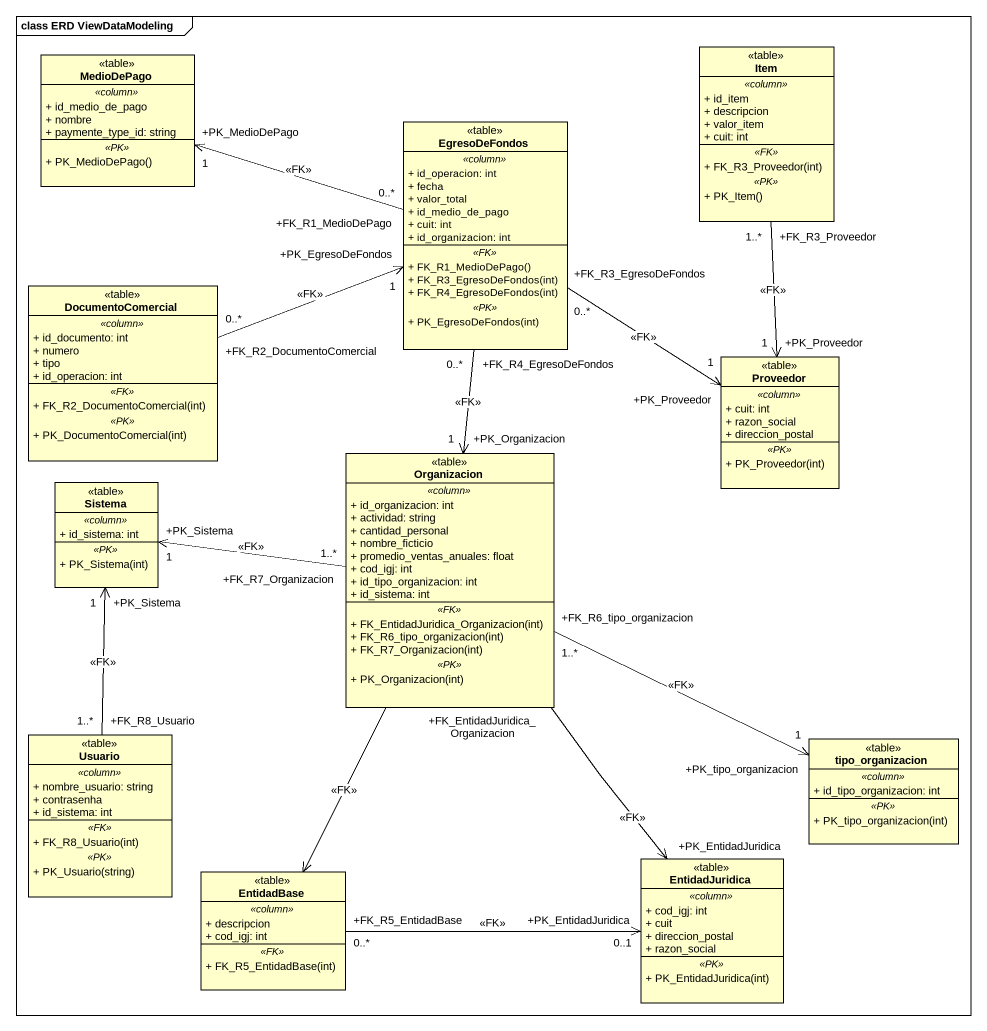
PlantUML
@startuml
mainframe class ERD ViewDataModeling
hide circle
hide empty members
skinparam classAttributeIconSize 0
class MedioDePago <<table>> {
  .. <<column>> ..
  + id_medio_de_pago
  + nombre
  + paymente_type_id: string
  .. <<PK>> ..
  + PK_MedioDePago()
}
class Item <<table>> {
  .. <<column>> ..
  + id_item
  + descripcion
  + valor_item
  + cuit: int
  .. <<FK>> ..
  + FK_R3_Proveedor(int)
  .. <<PK>> ..
  + PK_Item()
}
class EgresoDeFondos <<table>> {
  .. <<column>> ..
  + id_operacion: int
  + fecha
  + valor_total
  + id_medio_de_pago
  + cuit: int
  + id_organizacion: int
  .. <<FK>> ..
  + FK_R1_MedioDePago()
  + FK_R3_EgresoDeFondos(int)
  + FK_R4_EgresoDeFondos(int)
  .. <<PK>> ..
  + PK_EgresoDeFondos(int)
}
class DocumentoComercial <<table>> {
  .. <<column>> ..
  + id_documento: int
  + numero
  + tipo
  + id_operacion: int
  .. <<FK>> ..
  + FK_R2_DocumentoComercial(int)
  .. <<PK>> ..
  + PK_DocumentoComercial(int)
}
class Proveedor <<table>> {
  .. <<column>> ..
  + cuit: int
  + razon_social
  + direccion_postal
  .. <<PK>> ..
  + PK_Proveedor(int)
}
class Organizacion <<table>> {
  .. <<column>> ..
  + id_organizacion: int
  + actividad: string
  + cantidad_personal
  + nombre_ficticio
  + promedio_ventas_anuales: float
  + cod_igj: int
  + id_tipo_organizacion: int
  + id_sistema: int
  .. <<FK>> ..
  + FK_EntidadJuridica_Organizacion(int)
  + FK_R6_tipo_organizacion(int)
  + FK_R7_Organizacion(int)
  .. <<PK>> ..
  + PK_Organizacion(int)
}
class Sistema <<table>> {
  .. <<column>> ..
  + id_sistema: int
  .. <<PK>> ..
  + PK_Sistema(int)
}
class Usuario <<table>> {
  .. <<column>> ..
  + nombre_usuario: string
  + contrasenha
  + id_sistema: int
  .. <<FK>> ..
  + FK_R8_Usuario(int)
  .. <<PK>> ..
  + PK_Usuario(string)
}
class tipo_organizacion <<table>> {
  .. <<column>> ..
  + id_tipo_organizacion: int
  .. <<PK>> ..
  + PK_tipo_organizacion(int)
}
class EntidadBase <<table>> {
  .. <<column>> ..
  + descripcion
  + cod_igj: int
  .. <<FK>> ..
  + FK_R5_EntidadBase(int)
}
class EntidadJuridica <<table>> {
  .. <<column>> ..
  + cod_igj: int
  + cuit
  + direccion_postal
  + razon_social
  .. <<PK>> ..
  + PK_EntidadJuridica(int)
}
Item "+FK_R3_Proveedor\n1..*" --> "+PK_Proveedor\n1" Proveedor : <<FK>>
EgresoDeFondos "+FK_R1_MedioDePago\n0..*" -left-> "+PK_MedioDePago\n1" MedioDePago : <<FK>>
EgresoDeFondos "+FK_R3_EgresoDeFondos\n0..*" --> "+PK_Proveedor\n1" Proveedor : <<FK>>
EgresoDeFondos "+FK_R4_EgresoDeFondos\n0..*" --> "+PK_Organizacion\n1" Organizacion : <<FK>>
DocumentoComercial "+FK_R2_DocumentoComercial\n0..*" -right-> "+PK_EgresoDeFondos\n1" EgresoDeFondos : <<FK>>
Organizacion "+FK_R7_Organizacion\n1..*" -left-> "+PK_Sistema\n1" Sistema : <<FK>>
Organizacion "+FK_R6_tipo_organizacion\n1..*" -right-> "+PK_tipo_organizacion\n1" tipo_organizacion : <<FK>>
Organizacion --> EntidadBase : <<FK>>
Organizacion "+FK_EntidadJuridica_Organizacion" --> "+PK_EntidadJuridica" EntidadJuridica : <<FK>>
Usuario "+FK_R8_Usuario\n1..*" -up-> "+PK_Sistema\n1" Sistema : <<FK>>
EntidadBase "+FK_R5_EntidadBase\n0..*" -right-> "+PK_EntidadJuridica\n0..1" EntidadJuridica : <<FK>>
@enduml
